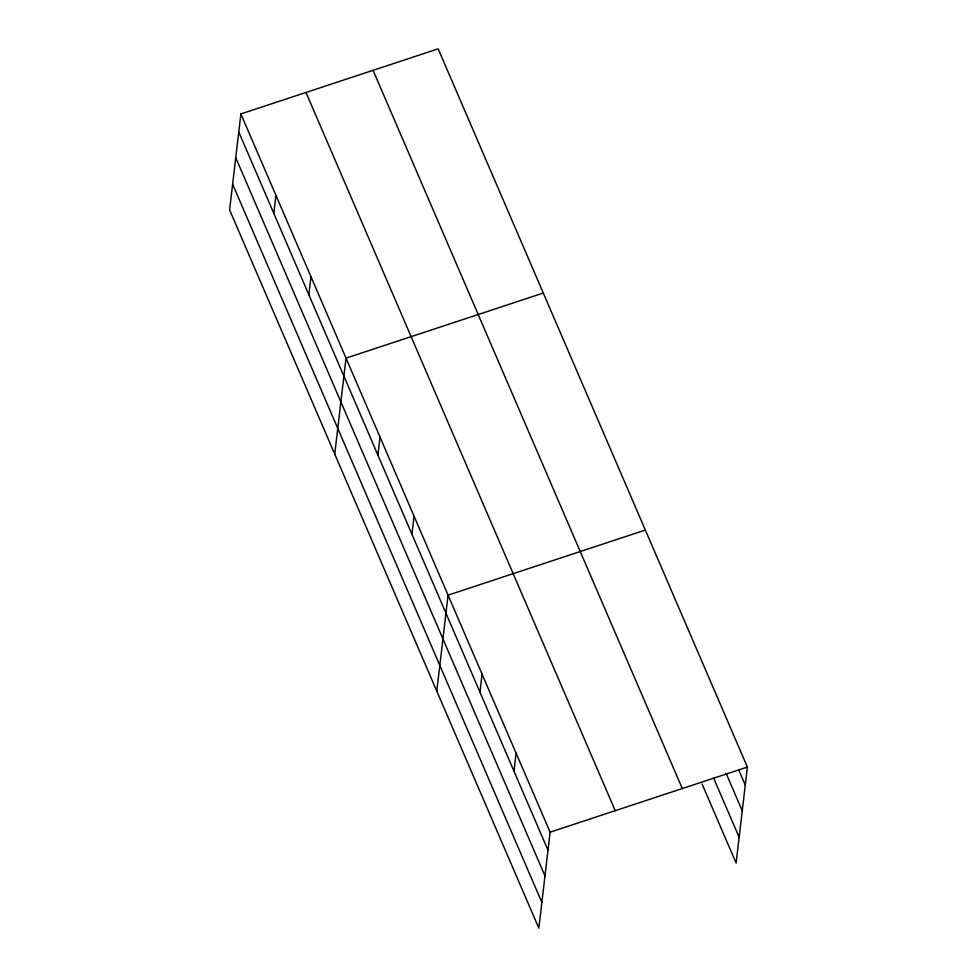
<?xml version="1.0" encoding="UTF-8"?>
<svg xmlns="http://www.w3.org/2000/svg" width="977" height="977" viewBox="0 0 977 977"><rect width="100%" height="100%" fill="white"/><g stroke="black" fill="none" stroke-linecap="round" stroke-linejoin="round"><path stroke-width="1.47" d="M240.892 113.943L229.607 209.933L538.84 928.15L550.112 832.172L240.892 113.943L438.16 48.85L747.393 767.067L736.108 863.057L702.097 784.043M273.816 213.377L275.929 195.351M308.854 294.773L310.979 276.747M334.745 454.122L346.017 358.144L543.297 293.039M377.916 455.172L380.041 437.146M411.94 534.175L414.053 516.149M436.792 691.142L448.064 595.152L645.345 530.059M479.963 692.18L482.076 674.154M513.975 771.195L516.1 753.169M550.112 832.172L747.393 767.067M738.71 769.852L745.268 785.093M726.143 773.393L742.251 810.825M713.479 777.729L739.137 837.326M373.067 70.332L682.288 788.549M305.984 92.461L615.217 810.69M238.767 131.968L547.987 850.198M235.75 157.7L544.971 875.917M232.636 184.201L541.856 902.43"/></g></svg>
